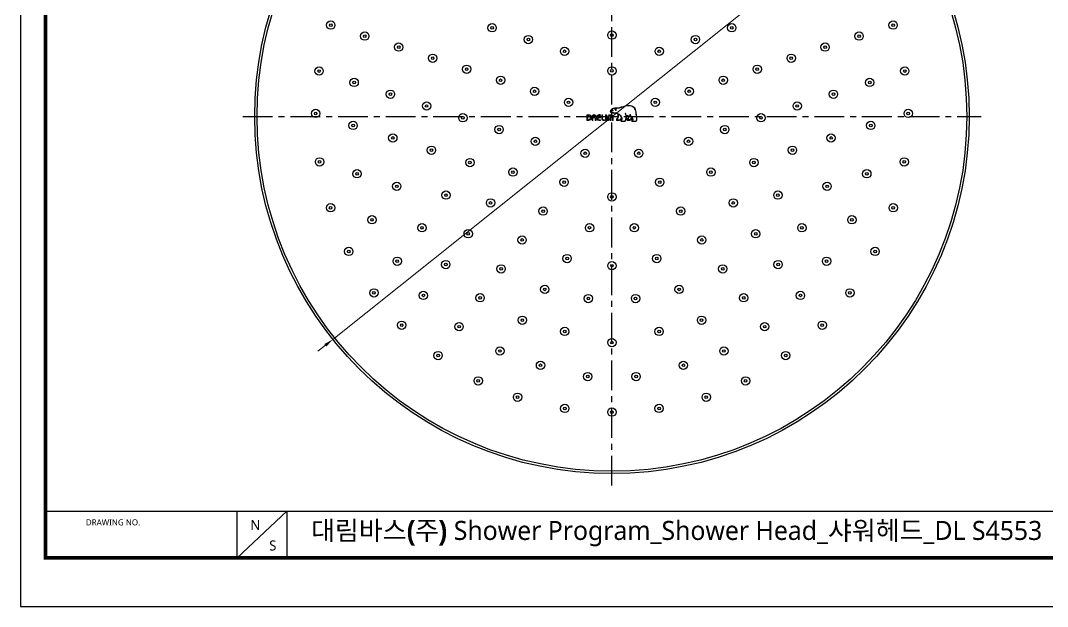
# Model space of a CAD drawing. Extents: x 16296676094 to 16296676745, y -37409617846 to -37409617369.
# Drawn here: x 16296676094.1 to 16296676525.3, y -37409617846.3 to -37409617600.2 of the extents above; entities that cross this region are included whole.
import ezdxf

# ---------------------------------------------------------------- set-up
doc = ezdxf.new("R2010")
doc.units = 0
doc.header["$LTSCALE"] = 10
doc.header["$MEASUREMENT"] = 0
doc.header["$PDMODE"] = 3
doc.header["$PDSIZE"] = -10
doc.linetypes.add('CENTER', pattern=[2, 1.25, -0.25, 0.25, -0.25])
doc.layers.get('0').update_dxf_attribs({"linetype": 'CONTINUOUS'})
doc.layers.get('DEFPOINTS').update_dxf_attribs({"linetype": 'CONTINUOUS'})
doc.layers.add('1', color=7, linetype='CONTINUOUS')
doc.layers.add('Layer 1', color=7, linetype='CONTINUOUS')
doc.styles.add('Daelim Dimension', font='')
doc.styles.get('Daelim Dimension').set_extended_font_data('NanumGothic')
doc.dimstyles.new('DEFAULT', dxfattribs={"dimscale": 2, "dimtxt": 2, "dimasz": 2, "dimexe": 0, "dimexo": 2, "dimgap": 1, "dimtad": 1, "dimdec": 1, "dimzin": 9, "dimdsep": 46, "dimtxsty": 'Daelim Dimension', "dimcen": 0.5, "dimclrd": 252, "dimclre": 252, "dimclrt": 3, "dimadec": 1, "dimazin": 0, "dimtfac": 1, "dimtdec": 1, "dimtix": 1, "dimtmove": 0, "dimatfit": 3, "dimfxl": 1, "dimtolj": 1, "dimtzin": 1, "dimlwd": 9, "dimlwe": 9, "dimarcsym": 0})

# ---------------------------------------------------------------- blocks, each defined once
blk = doc.blocks.new('*D0')
at = {"color": 5, "lineweight": 9, "transparency": 16777216}
for p, q in [((16296676496.62945, -37409617517.291199), (16296676462.739019, -37409617544.368607)), ((16296676225.235519, -37409617734.126556), (16296676459.613979, -37409617546.865417)), ((16296676222.11047, -37409617736.623383), (16296676218.98543, -37409617739.120201))]:
    blk.add_line(p, q, dxfattribs=at)
at = {"color": 5, "transparency": 16777216}
for points in [[(16296676462.322889, -37409617543.847763), (16296676463.155161, -37409617544.889442), (16296676459.613979, -37409617546.865417)], [(16296676221.69434, -37409617736.102539), (16296676222.526609, -37409617737.144234), (16296676225.235519, -37409617734.126556)]]:
    blk.add_solid(points, dxfattribs=at)
at = {"layer": 'DEFPOINTS', "color": 0, "transparency": 16777216}
for p in [(16296676459.613979, -37409617546.865417), (16296676225.235519, -37409617734.126556)]:
    blk.add_point(p, dxfattribs=at)
at = {"color": 7, "transparency": 16777216, "insert": (16296676476.011141, -37409617523.028511), "char_height": 10, "attachment_point": 5, "rotation": 38.62377451, "style": 'Daelim Dimension'}
blk.add_mtext('\\A1;∅300', dxfattribs=at)

msp = doc.modelspace()

# ---------------------------------------------------------------- linework, layer by layer
at = {"color": 5}
msp.add_line((16296676104.56831, -37409617806.339981), (16296676628.75559, -37409617806.339981), dxfattribs=at)
at = {"color": 5, "ltscale": 40}
for p, q in [((16296676184.919001, -37409617806.339981), (16296676184.919001, -37409617825.956329)), ((16296676184.919001, -37409617806.339981), (16296676184.919001, -37409617825.956329)), ((16296676205.913349, -37409617806.339981), (16296676184.919001, -37409617825.956329)), ((16296676205.913349, -37409617806.339981), (16296676184.919001, -37409617825.956329)), ((16296676205.913349, -37409617806.339981), (16296676205.913349, -37409617825.956329)), ((16296676205.913349, -37409617806.339981), (16296676205.913349, -37409617825.956329))]:
    msp.add_line(p, q, dxfattribs=at)
at = {"ltscale": 0.5}
msp.add_lwpolyline([(16296676094.100121, -37409617846.30687), (16296676745.100121, -37409617846.30687), (16296676745.100121, -37409617369.30687), (16296676094.100121, -37409617369.30687)], close=True, dxfattribs=at)
at = {"color": 5, "linetype": 'ByBlock', "lineweight": 200, "const_width": 1.5}
msp.add_lwpolyline([(16296676104.56831, -37409617825.882156), (16296676734.56831, -37409617825.882156), (16296676734.56831, -37409617380.382156), (16296676104.56831, -37409617380.382156)], close=True, dxfattribs=at)
at = {"layer": '1', "color": 1, "linetype": 'CENTER'}
for p, q in [((16296676342.424761, -37409617795.496017), (16296676342.424761, -37409617485.496017)), ((16296676187.424761, -37409617640.496017), (16296676497.424761, -37409617640.496017))]:
    msp.add_line(p, q, dxfattribs=at)
at = {"layer": '1'}
msp.add_line((16296676350.60269, -37409617640.931183), (16296676350.602871, -37409617640.929573), dxfattribs=at)
for centre, radius in [((16296676342.424761, -37409617640.496017), 150), ((16296676342.424761, -37409617640.496017), 149), ((16296676224.360941, -37409617602.134758), 1.75), ((16296676224.360941, -37409617602.134758), 0.55), ((16296676292.120239, -37409617603.25779), 1.75), ((16296676392.72928, -37409617603.25779), 1.75), ((16296676460.488569, -37409617602.134758), 1.75), ((16296676460.488569, -37409617602.134758), 0.55), ((16296676238.626789, -37409617606.77002), 1.75), ((16296676238.626789, -37409617606.77002), 0.55), ((16296676292.120239, -37409617603.25779), 0.55), ((16296676307.337139, -37409617608.202057), 1.75), ((16296676342.424761, -37409617606.356377), 1.75), ((16296676342.424761, -37409617606.356377), 0.55), ((16296676377.512369, -37409617608.202057), 1.75), ((16296676392.72928, -37409617603.25779), 0.55), ((16296676446.222719, -37409617606.77002), 1.75), ((16296676446.222719, -37409617606.77002), 0.55), ((16296676252.892639, -37409617611.405273), 1.75), ((16296676307.337139, -37409617608.202057), 0.55), ((16296676377.512369, -37409617608.202057), 0.55), ((16296676431.956881, -37409617611.405273), 1.75), ((16296676252.892639, -37409617611.405273), 0.55), ((16296676267.15848, -37409617616.040527), 1.75), ((16296676322.554041, -37409617613.146332), 1.75), ((16296676322.554041, -37409617613.146332), 1.75), ((16296676322.554041, -37409617613.146332), 0.55), ((16296676322.554041, -37409617613.146332), 0.55), ((16296676362.295469, -37409617613.146332), 1.75), ((16296676362.295469, -37409617613.146332), 1.75), ((16296676362.295469, -37409617613.146332), 0.55), ((16296676362.295469, -37409617613.146332), 0.55), ((16296676417.691031, -37409617616.040527), 1.75), ((16296676431.956881, -37409617611.405273), 0.55), ((16296676267.15848, -37409617616.040527), 0.55), ((16296676281.42433, -37409617620.675781), 1.75), ((16296676403.42518, -37409617620.675781), 1.75), ((16296676417.691031, -37409617616.040527), 0.55), ((16296676219.447371, -37409617621.431549), 1.75), ((16296676219.447371, -37409617621.431549), 0.55), ((16296676281.42433, -37409617620.675781), 0.55), ((16296676295.69018, -37409617625.311043), 1.75), ((16296676342.424761, -37409617621.356377), 1.75), ((16296676342.424761, -37409617621.356377), 1.75), ((16296676342.424761, -37409617621.356377), 0.55), ((16296676342.424761, -37409617621.356377), 0.55), ((16296676389.15933, -37409617625.311043), 1.75), ((16296676403.42518, -37409617620.675781), 0.55), ((16296676465.40214, -37409617621.431549), 1.75), ((16296676465.40214, -37409617621.431549), 0.55), ((16296676234.188749, -37409617626.221313), 1.75), ((16296676234.188749, -37409617626.221313), 0.55), ((16296676295.69018, -37409617625.311043), 0.55), ((16296676389.15933, -37409617625.311043), 0.55), ((16296676450.660761, -37409617626.221313), 1.75), ((16296676450.660761, -37409617626.221313), 0.55), ((16296676249.405649, -37409617631.165581), 1.75), ((16296676249.405649, -37409617631.165581), 0.55), ((16296676309.95603, -37409617629.946289), 1.75), ((16296676309.95603, -37409617629.946289), 0.55), ((16296676374.89349, -37409617629.946289), 1.75), ((16296676374.89349, -37409617629.946289), 0.55), ((16296676435.443859, -37409617631.165581), 1.75), ((16296676435.443859, -37409617631.165581), 0.55), ((16296676264.622561, -37409617636.109863), 1.75), ((16296676264.622561, -37409617636.109863), 0.55), ((16296676324.22187, -37409617634.581543), 1.75), ((16296676324.22187, -37409617634.581543), 1.75), ((16296676324.22187, -37409617634.581543), 0.55), ((16296676324.22187, -37409617634.581543), 0.55), ((16296676360.62764, -37409617634.581543), 1.75), ((16296676360.62764, -37409617634.581543), 1.75), ((16296676360.62764, -37409617634.581543), 0.55), ((16296676360.62764, -37409617634.581543), 0.55), ((16296676420.226959, -37409617636.109863), 1.75), ((16296676420.226959, -37409617636.109863), 0.55), ((16296676218.026541, -37409617639.264969), 1.75), ((16296676218.026541, -37409617639.264969), 0.55), ((16296676279.83946, -37409617641.054131), 1.75), ((16296676279.83946, -37409617641.054131), 0.55), ((16296676405.01005, -37409617641.054131), 1.75), ((16296676405.01005, -37409617641.054131), 0.55), ((16296676466.822981, -37409617639.264969), 1.75), ((16296676466.822981, -37409617639.264969), 0.55), ((16296676233.743999, -37409617644.272102), 1.75), ((16296676233.743999, -37409617644.272102), 0.55), ((16296676295.05637, -37409617645.998398), 1.75), ((16296676389.79315, -37409617645.998398), 1.75), ((16296676451.105511, -37409617644.272102), 1.75), ((16296676451.105511, -37409617644.272102), 0.55), ((16296676250.425039, -37409617649.542419), 1.75), ((16296676250.425039, -37409617649.542419), 0.55), ((16296676295.05637, -37409617645.998398), 0.55), ((16296676310.27327, -37409617650.942673), 1.75), ((16296676310.27327, -37409617650.942673), 1.75), ((16296676374.576241, -37409617650.942673), 1.75), ((16296676374.576241, -37409617650.942673), 1.75), ((16296676389.79315, -37409617645.998398), 0.55), ((16296676434.424471, -37409617649.542419), 1.75), ((16296676434.424471, -37409617649.542419), 0.55), ((16296676266.61804, -37409617654.704063), 1.75), ((16296676310.27327, -37409617650.942673), 0.55), ((16296676310.27327, -37409617650.942673), 0.55), ((16296676374.576241, -37409617650.942673), 0.55), ((16296676374.576241, -37409617650.942673), 0.55), ((16296676418.23147, -37409617654.704063), 1.75), ((16296676219.67581, -37409617659.575211), 1.75), ((16296676266.61804, -37409617654.704063), 0.55), ((16296676282.811029, -37409617659.865692), 1.75), ((16296676331.174761, -37409617655.980324), 1.75), ((16296676331.174761, -37409617655.980324), 1.75), ((16296676331.174761, -37409617655.980324), 0.55), ((16296676331.174761, -37409617655.980324), 0.55), ((16296676353.674761, -37409617655.980324), 1.75), ((16296676353.674761, -37409617655.980324), 1.75), ((16296676353.674761, -37409617655.980324), 0.55), ((16296676353.674761, -37409617655.980324), 0.55), ((16296676402.038481, -37409617659.865692), 1.75), ((16296676418.23147, -37409617654.704063), 0.55), ((16296676465.1737, -37409617659.575211), 1.75), ((16296676219.67581, -37409617659.575211), 0.55), ((16296676282.811029, -37409617659.865692), 0.55), ((16296676300.86871, -37409617663.88694), 1.75), ((16296676383.98081, -37409617663.88694), 1.75), ((16296676402.038481, -37409617659.865692), 0.55), ((16296676465.1737, -37409617659.575211), 0.55), ((16296676235.39328, -37409617664.582336), 1.75), ((16296676235.39328, -37409617664.582336), 0.55), ((16296676300.86871, -37409617663.88694), 0.55), ((16296676322.357981, -37409617668.11557), 1.75), ((16296676362.491541, -37409617668.11557), 1.75), ((16296676383.98081, -37409617663.88694), 0.55), ((16296676449.45624, -37409617664.582336), 1.75), ((16296676449.45624, -37409617664.582336), 0.55), ((16296676252.07432, -37409617669.852661), 1.75), ((16296676252.07432, -37409617669.852661), 0.55), ((16296676322.357981, -37409617668.11557), 0.55), ((16296676362.491541, -37409617668.11557), 0.55), ((16296676432.7752, -37409617669.852661), 1.75), ((16296676432.7752, -37409617669.852661), 0.55), ((16296676272.74456, -37409617673.559547), 1.75), ((16296676272.74456, -37409617673.559547), 0.55), ((16296676291.46414, -37409617676.831207), 1.75), ((16296676342.424761, -37409617674.302094), 1.75), ((16296676342.424761, -37409617674.302094), 1.75), ((16296676342.424761, -37409617674.302094), 0.55), ((16296676342.424761, -37409617674.302094), 0.55), ((16296676393.38537, -37409617676.831207), 1.75), ((16296676412.10495, -37409617673.559547), 1.75), ((16296676412.10495, -37409617673.559547), 0.55), ((16296676224.303459, -37409617678.875954), 1.75), ((16296676224.303459, -37409617678.875954), 0.55), ((16296676291.46414, -37409617676.831207), 0.55), ((16296676313.541201, -37409617680.250816), 1.75), ((16296676313.541201, -37409617680.250816), 0.55), ((16296676371.30831, -37409617680.250816), 1.75), ((16296676371.30831, -37409617680.250816), 0.55), ((16296676393.38537, -37409617676.831207), 0.55), ((16296676460.546049, -37409617678.875954), 1.75), ((16296676460.546049, -37409617678.875954), 0.55), ((16296676241.676889, -37409617683.921303), 1.75), ((16296676241.676889, -37409617683.921303), 0.55), ((16296676443.172621, -37409617683.921303), 1.75), ((16296676443.172621, -37409617683.921303), 0.55), ((16296676262.678089, -37409617687.253403), 1.75), ((16296676262.678089, -37409617687.253403), 0.55), ((16296676282.05958, -37409617689.77549), 1.75), ((16296676333.020189, -37409617687.246368), 1.75), ((16296676333.020189, -37409617687.246368), 0.55), ((16296676351.829321, -37409617687.246368), 1.75), ((16296676351.829321, -37409617687.246368), 0.55), ((16296676402.78993, -37409617689.77549), 1.75), ((16296676422.171431, -37409617687.253403), 1.75), ((16296676422.171431, -37409617687.253403), 0.55), ((16296676282.05958, -37409617689.77549), 0.55), ((16296676304.724421, -37409617692.386093), 1.75), ((16296676304.724421, -37409617692.386093), 0.55), ((16296676380.12509, -37409617692.386093), 1.75), ((16296676380.12509, -37409617692.386093), 0.55), ((16296676402.78993, -37409617689.77549), 0.55), ((16296676231.90431, -37409617697.210663), 1.75), ((16296676231.90431, -37409617697.210663), 0.55), ((16296676452.94521, -37409617697.210663), 1.75), ((16296676452.94521, -37409617697.210663), 0.55), ((16296676252.280661, -37409617701.322052), 1.75), ((16296676252.280661, -37409617701.322052), 0.55), ((16296676272.65501, -37409617702.719757), 1.75), ((16296676323.615629, -37409617700.190643), 1.75), ((16296676323.615629, -37409617700.190643), 0.55), ((16296676361.233879, -37409617700.190643), 1.75), ((16296676361.233879, -37409617700.190643), 0.55), ((16296676412.1945, -37409617702.719757), 1.75), ((16296676432.568859, -37409617701.322052), 1.75), ((16296676432.568859, -37409617701.322052), 0.55), ((16296676272.65501, -37409617702.719757), 0.55), ((16296676295.90764, -37409617704.521339), 1.75), ((16296676295.90764, -37409617704.521339), 0.55), ((16296676342.424761, -37409617703.177597), 1.75), ((16296676342.424761, -37409617703.177597), 0.55), ((16296676388.94187, -37409617704.521339), 1.75), ((16296676388.94187, -37409617704.521339), 0.55), ((16296676412.1945, -37409617702.719757), 0.55), ((16296676242.50808, -37409617714.611397), 1.75), ((16296676242.50808, -37409617714.611397), 0.55), ((16296676263.25045, -37409617715.664032), 1.75), ((16296676314.21106, -37409617713.134911), 1.75), ((16296676314.21106, -37409617713.134911), 0.55), ((16296676370.638451, -37409617713.134911), 1.75), ((16296676370.638451, -37409617713.134911), 0.55), ((16296676421.59906, -37409617715.664032), 1.75), ((16296676442.34144, -37409617714.611397), 1.75), ((16296676442.34144, -37409617714.611397), 0.55), ((16296676263.25045, -37409617715.664032), 0.55), ((16296676287.09086, -37409617716.656593), 1.75), ((16296676287.09086, -37409617716.656593), 0.55), ((16296676332.511841, -37409617716.983017), 1.75), ((16296676332.511841, -37409617716.983017), 0.55), ((16296676352.337681, -37409617716.983017), 1.75), ((16296676352.337681, -37409617716.983017), 0.55), ((16296676397.75865, -37409617716.656593), 1.75), ((16296676397.75865, -37409617716.656593), 0.55), ((16296676421.59906, -37409617715.664032), 0.55), ((16296676254.13978, -37409617728.203796), 1.75), ((16296676278.27408, -37409617728.791847), 1.75), ((16296676304.806499, -37409617726.079178), 1.75), ((16296676304.806499, -37409617726.079178), 0.55), ((16296676380.043011, -37409617726.079178), 1.75), ((16296676380.043011, -37409617726.079178), 0.55), ((16296676406.57543, -37409617728.791847), 1.75), ((16296676430.70973, -37409617728.203796), 1.75), ((16296676254.13978, -37409617728.203796), 0.55), ((16296676278.27408, -37409617728.791847), 0.55), ((16296676322.598921, -37409617730.788437), 1.75), ((16296676322.598921, -37409617730.788437), 0.55), ((16296676362.250589, -37409617730.788437), 1.75), ((16296676362.250589, -37409617730.788437), 0.55), ((16296676406.57543, -37409617728.791847), 0.55), ((16296676430.70973, -37409617728.203796), 0.55), ((16296676342.424761, -37409617735.496094), 1.75), ((16296676342.424761, -37409617735.496094), 0.55), ((16296676269.4573, -37409617740.927101), 1.75), ((16296676295.401939, -37409617739.023453), 1.75), ((16296676295.401939, -37409617739.023453), 0.55), ((16296676389.44758, -37409617739.023453), 1.75), ((16296676389.44758, -37409617739.023453), 0.55), ((16296676415.39221, -37409617740.927101), 1.75), ((16296676269.4573, -37409617740.927101), 0.55), ((16296676312.43182, -37409617745.024429), 1.75), ((16296676312.43182, -37409617745.024429), 0.55), ((16296676372.41769, -37409617745.024429), 1.75), ((16296676372.41769, -37409617745.024429), 0.55), ((16296676415.39221, -37409617740.927101), 0.55), ((16296676332.25766, -37409617749.732094), 1.75), ((16296676352.59185, -37409617749.732094), 1.75), ((16296676286.29126, -37409617751.563217), 1.75), ((16296676286.29126, -37409617751.563217), 0.55), ((16296676332.25766, -37409617749.732094), 0.55), ((16296676352.59185, -37409617749.732094), 0.55), ((16296676398.55825, -37409617751.563217), 1.75), ((16296676398.55825, -37409617751.563217), 0.55), ((16296676302.812799, -37409617758.425339), 1.75), ((16296676382.03672, -37409617758.425339), 1.75), ((16296676302.812799, -37409617758.425339), 0.55), ((16296676322.63863, -37409617763.133003), 1.75), ((16296676362.21088, -37409617763.133003), 1.75), ((16296676382.03672, -37409617758.425339), 0.55), ((16296676322.63863, -37409617763.133003), 0.55), ((16296676342.424761, -37409617764.696098), 1.75), ((16296676342.424761, -37409617764.696098), 0.55), ((16296676362.21088, -37409617763.133003), 0.55)]:
    msp.add_circle(centre, radius, dxfattribs=at)
at = {"layer": 'Layer 1', "color": 252, "lineweight": 18}
for points, knots in [([(16296676352.920691, -37409617641.623581), (16296676352.920691, -37409617641.623581), (16296676352.750891, -37409617640.144203), (16296676352.750891, -37409617640.144203), (16296676352.69022, -37409617639.716179), (16296676352.680361, -37409617639.48381), (16296676352.671061, -37409617639.25782), (16296676352.671061, -37409617639.25782), (16296676352.628679, -37409617638.672897), (16296676352.628679, -37409617638.672897), (16296676352.541019, -37409617637.876381), (16296676352.282669, -37409617637.233131), (16296676351.862341, -37409617636.761131), (16296676350.954359, -37409617635.740646), (16296676349.53458, -37409617635.729912), (16296676348.504101, -37409617635.899857), (16296676347.875641, -37409617636.003792), (16296676347.268669, -37409617636.210907), (16296676346.68259, -37409617636.411201), (16296676346.19405, -37409617636.578552), (16296676345.68852, -37409617636.751251), (16296676345.17907, -37409617636.85997), (16296676344.825371, -37409617636.93573), (16296676344.383129, -37409617636.937622), (16296676343.992571, -37409617636.939789), (16296676343.992571, -37409617636.939789), (16296676343.619989, -37409617636.94487), (16296676343.619989, -37409617636.94487), (16296676342.885441, -37409617636.96302), (16296676342.385071, -37409617637.217163), (16296676342.13413, -37409617637.699318), (16296676342.13413, -37409617637.699318), (16296676342.122669, -37409617637.719917), (16296676342.122669, -37409617637.719917), (16296676342.08173, -37409617637.791634), (16296676342.02354, -37409617637.850693), (16296676341.96257, -37409617637.912079), (16296676341.897551, -37409617637.977692), (16296676341.83049, -37409617638.045036), (16296676341.7794, -37409617638.132553), (16296676341.682751, -37409617638.296997), (16296676341.67548, -37409617638.464493), (16296676341.75691, -37409617638.61834), (16296676341.91309, -37409617638.911957), (16296676342.357059, -37409617639.070587), (16296676342.622601, -37409617639.089737), (16296676342.622601, -37409617639.089737), (16296676343.013889, -37409617639.114143), (16296676343.013889, -37409617639.114143), (16296676343.435249, -37409617639.138222), (16296676343.958179, -37409617639.168129), (16296676344.26615, -37409617639.223557), (16296676344.46455, -37409617639.258408), (16296676344.65267, -37409617639.320953), (16296676344.82975, -37409617639.401207), (16296676344.835541, -37409617639.41835), (16296676344.99316, -37409617639.992523), (16296676344.96166, -37409617640.625053), (16296676344.932489, -37409617641.201263), (16296676344.68214, -37409617641.4021), (16296676344.498671, -37409617641.548409), (16296676344.496651, -37409617641.549583), (16296676344.3174, -37409617641.689774), (16296676344.305071, -37409617641.860184), (16296676344.29752, -37409617641.952477), (16296676344.323771, -37409617642.036079), (16296676344.37834, -37409617642.094421), (16296676344.43915, -37409617642.159302), (16296676344.53089, -37409617642.191673), (16296676344.64962, -37409617642.191673), (16296676344.64962, -37409617642.191673), (16296676345.446289, -37409617642.191673), (16296676345.446289, -37409617642.191673), (16296676346.097969, -37409617642.191673), (16296676346.376499, -37409617641.429863), (16296676346.444429, -37409617640.897903), (16296676346.63442, -37409617641.278481), (16296676346.63179, -37409617641.708351), (16296676346.38739, -37409617641.981537), (16296676346.38739, -37409617641.981537), (16296676346.175051, -37409617642.178337), (16296676346.19652, -37409617642.368149), (16296676346.219601, -37409617642.567001), (16296676346.38549, -37409617642.646248), (16296676346.518579, -37409617642.646248), (16296676346.518579, -37409617642.646248), (16296676347.650089, -37409617642.646248), (16296676347.650089, -37409617642.646248), (16296676347.85272, -37409617642.646248), (16296676348.014681, -37409617642.554817), (16296676348.118031, -37409617642.38269), (16296676348.578119, -37409617641.618927), (16296676348.60368, -37409617640.866119), (16296676348.50178, -37409617640.282372), (16296676348.640539, -37409617640.309937), (16296676348.87508, -37409617640.350731), (16296676349.157499, -37409617640.381203), (16296676349.17174, -37409617640.463364), (16296676349.202511, -37409617640.640129), (16296676349.202511, -37409617640.640717), (16296676349.20948, -37409617640.707191), (16296676349.21295, -37409617640.769012), (16296676349.21295, -37409617640.826057), (16296676349.21295, -37409617641.267441), (16296676349.01614, -37409617641.45697), (16296676348.903799, -37409617641.56337), (16296676348.902349, -37409617641.564972), (16296676348.753731, -37409617641.716187), (16296676348.73864, -37409617641.843353), (16296676348.73864, -37409617641.843353), (16296676348.70525, -37409617641.973961), (16296676348.817011, -37409617642.090378), (16296676348.880569, -37409617642.156677), (16296676348.979851, -37409617642.191673), (16296676349.11515, -37409617642.191673), (16296676349.11515, -37409617642.191673), (16296676349.997, -37409617642.191673), (16296676349.997, -37409617642.191673), (16296676350.558121, -37409617642.191673), (16296676350.732269, -37409617641.495857), (16296676350.788589, -37409617641.13884), (16296676350.88875, -37409617641.264664), (16296676351.001659, -37409617641.41851), (16296676351.06986, -37409617641.56337), (16296676351.117201, -37409617641.661926), (16296676351.125311, -37409617641.772362), (16296676351.092819, -37409617641.877312), (16296676351.035931, -37409617642.064247), (16296676350.79789, -37409617642.197037), (16296676350.846939, -37409617642.4207), (16296676350.88467, -37409617642.59301), (16296676351.030979, -37409617642.646248), (16296676351.17874, -37409617642.646248), (16296676351.17874, -37409617642.646248), (16296676352.311119, -37409617642.646248), (16296676352.311119, -37409617642.646248), (16296676352.318661, -37409617642.646248), (16296676352.54826, -37409617642.648567), (16296676352.727381, -37409617642.454674), (16296676352.89514, -37409617642.272942), (16296676352.959881, -37409617642.001556), (16296676352.920691, -37409617641.623581)], [0, 0, 0, 0, 1, 1, 1, 2, 2, 2, 3, 3, 3, 4, 4, 4, 5, 5, 5, 6, 6, 6, 7, 7, 7, 8, 8, 8, 9, 9, 9, 10, 10, 10, 11, 11, 11, 12, 12, 12, 13, 13, 13, 14, 14, 14, 15, 15, 15, 16, 16, 16, 17, 17, 17, 18, 18, 18, 19, 19, 19, 20, 20, 20, 21, 21, 21, 22, 22, 22, 23, 23, 23, 24, 24, 24, 25, 25, 25, 26, 26, 26, 27, 27, 27, 28, 28, 28, 29, 29, 29, 30, 30, 30, 31, 31, 31, 32, 32, 32, 33, 33, 33, 34, 34, 34, 35, 35, 35, 36, 36, 36, 37, 37, 37, 38, 38, 38, 39, 39, 39, 40, 40, 40, 41, 41, 41, 42, 42, 42, 43, 43, 43, 44, 44, 44, 45, 45, 45, 46, 46, 46, 47, 47, 47, 47]), ([(16296676352.570339, -37409617642.305038), (16296676352.45857, -37409617642.428123), (16296676352.318661, -37409617642.429871), (16296676352.311991, -37409617642.429871), (16296676352.311991, -37409617642.429871), (16296676351.199909, -37409617642.429871), (16296676351.199909, -37409617642.429871), (16296676351.13171, -37409617642.429871), (16296676351.078011, -37409617642.402107), (16296676351.078011, -37409617642.322304), (16296676351.078581, -37409617642.20591), (16296676351.22954, -37409617642.11071), (16296676351.28525, -37409617641.959747), (16296676351.343321, -37409617641.800087), (16296676351.3407, -37409617641.625633), (16296676351.267269, -37409617641.470337), (16296676351.136049, -37409617641.191544), (16296676350.939251, -37409617640.970757), (16296676350.749411, -37409617640.758423), (16296676350.47945, -37409617640.455223), (16296676350.19034, -37409617640.16436), (16296676350.168859, -37409617639.748833), (16296676350.165091, -37409617639.689468), (16296676350.14068, -37409617639.631126), (16296676350.080589, -37409617639.633743), (16296676350.020229, -37409617639.636932), (16296676349.980169, -37409617639.689468), (16296676349.98481, -37409617639.766113), (16296676349.996429, -37409617639.926331), (16296676350.03591, -37409617640.069153), (16296676350.09281, -37409617640.201233), (16296676349.360701, -37409617640.233307), (16296676348.625999, -37409617640.088028), (16296676348.452419, -37409617640.0513), (16296676348.323549, -37409617639.527924), (16296676348.113079, -37409617639.188148), (16296676348.10844, -37409617639.180893), (16296676348.077391, -37409617639.129082), (16296676348.022221, -37409617639.111656), (16296676347.980141, -37409617639.137062), (16296676347.93688, -37409617639.162903), (16296676347.927589, -37409617639.224152), (16296676347.958361, -37409617639.275528), (16296676347.967649, -37409617639.290627), (16296676348.83704, -37409617640.769012), (16296676347.93136, -37409617642.27137), (16296676347.86665, -37409617642.379791), (16296676347.77667, -37409617642.429871), (16296676347.650089, -37409617642.429871), (16296676347.650089, -37409617642.429871), (16296676346.522079, -37409617642.429871), (16296676346.522079, -37409617642.429871), (16296676346.47541, -37409617642.429871), (16296676346.40567, -37409617642.398071), (16296676346.40567, -37409617642.320847), (16296676346.40567, -37409617642.243187), (16296676346.51626, -37409617642.125488), (16296676346.51626, -37409617642.125488), (16296676346.97056, -37409617641.619843), (16296676346.739491, -37409617640.828377), (16296676346.302469, -37409617640.306297), (16296676345.878811, -37409617639.802094), (16296676345.18837, -37409617639.167259), (16296676344.30419, -37409617639.010361), (16296676343.984159, -37409617638.953323), (16296676343.45323, -37409617638.922699), (16296676343.02668, -37409617638.897583), (16296676343.02668, -37409617638.897583), (16296676342.637831, -37409617638.874947), (16296676342.637831, -37409617638.874947), (16296676342.42063, -37409617638.858124), (16296676342.059971, -37409617638.726181), (16296676341.949221, -37409617638.516876), (16296676341.90292, -37409617638.430817), (16296676341.909321, -37409617638.34053), (16296676341.96707, -37409617638.241562), (16296676342.00481, -37409617638.177391), (16296676342.059971, -37409617638.122543), (16296676342.118019, -37409617638.063911), (16296676342.186239, -37409617637.99453), (16296676342.256479, -37409617637.923698), (16296676342.31193, -37409617637.827606), (16296676342.31193, -37409617637.827606), (16296676342.3276, -37409617637.798729), (16296676342.3276, -37409617637.798729), (16296676342.539579, -37409617637.392632), (16296676342.976299, -37409617637.178253), (16296676343.626801, -37409617637.160553), (16296676343.626801, -37409617637.160553), (16296676343.99345, -37409617637.156197), (16296676343.99345, -37409617637.156197), (16296676344.394329, -37409617637.154167), (16296676344.84948, -37409617637.151848), (16296676345.22481, -37409617637.071716), (16296676345.747009, -37409617636.959824), (16296676346.25849, -37409617636.785217), (16296676346.75342, -37409617636.616287), (16296676347.33165, -37409617636.418297), (16296676347.929041, -37409617636.214249), (16296676348.540091, -37409617636.113808), (16296676349.5166, -37409617635.952118), (16296676350.85623, -37409617635.958946), (16296676351.698919, -37409617636.905098), (16296676352.08934, -37409617637.342842), (16296676352.328831, -37409617637.94561), (16296676352.41184, -37409617638.696419), (16296676352.41184, -37409617638.696419), (16296676352.45278, -37409617639.267258), (16296676352.45278, -37409617639.267258), (16296676352.463221, -37409617639.497742), (16296676352.473379, -37409617639.735771), (16296676352.53405, -37409617640.173523), (16296676352.53405, -37409617640.173523), (16296676352.703859, -37409617641.64624), (16296676352.703859, -37409617641.64624), (16296676352.736071, -37409617641.952759), (16296676352.68965, -37409617642.173088), (16296676352.570339, -37409617642.305038)], [0, 0, 0, 0, 1, 1, 1, 2, 2, 2, 3, 3, 3, 4, 4, 4, 5, 5, 5, 6, 6, 6, 7, 7, 7, 8, 8, 8, 9, 9, 9, 10, 10, 10, 11, 11, 11, 12, 12, 12, 13, 13, 13, 14, 14, 14, 15, 15, 15, 16, 16, 16, 17, 17, 17, 18, 18, 18, 19, 19, 19, 20, 20, 20, 21, 21, 21, 22, 22, 22, 23, 23, 23, 24, 24, 24, 25, 25, 25, 26, 26, 26, 27, 27, 27, 28, 28, 28, 29, 29, 29, 30, 30, 30, 31, 31, 31, 32, 32, 32, 33, 33, 33, 34, 34, 34, 35, 35, 35, 36, 36, 36, 37, 37, 37, 38, 38, 38, 39, 39, 39, 39]), ([(16296676333.708759, -37409617641.192993), (16296676333.708759, -37409617641.192993), (16296676333.708759, -37409617640.767563), (16296676333.708759, -37409617640.767563), (16296676333.708759, -37409617640.101807), (16296676333.353029, -37409617639.75013), (16296676332.679001, -37409617639.75013), (16296676332.44054, -37409617639.75013), (16296676332.12587, -37409617639.764069), (16296676332.02326, -37409617639.780167), (16296676331.961729, -37409617639.791206), (16296676331.91774, -37409617639.838821), (16296676331.91774, -37409617639.902382), (16296676331.91774, -37409617639.902382), (16296676331.91774, -37409617642.056557), (16296676331.91774, -37409617642.056557), (16296676331.91774, -37409617642.125191), (16296676331.96245, -37409617642.169777), (16296676332.0266, -37409617642.183533), (16296676332.09627, -37409617642.193001), (16296676332.279289, -37409617642.203293), (16296676332.46623, -37409617642.208389), (16296676332.46623, -37409617642.208389), (16296676332.774651, -37409617642.208389), (16296676332.774651, -37409617642.208389), (16296676333.386271, -37409617642.175713), (16296676333.708759, -37409617641.82621), (16296676333.708759, -37409617641.192993)], [0, 0, 0, 0, 1, 1, 1, 2, 2, 2, 3, 3, 3, 4, 4, 4, 5, 5, 5, 6, 6, 6, 7, 7, 7, 8, 8, 8, 9, 9, 9, 9]), ([(16296676333.3269, -37409617641.192993), (16296676333.3269, -37409617641.654533), (16296676333.11529, -37409617641.879753), (16296676332.679001, -37409617641.879753), (16296676332.679001, -37409617641.879753), (16296676332.383499, -37409617641.87384), (16296676332.30962, -37409617641.871941), (16296676332.30962, -37409617641.871941), (16296676332.30962, -37409617640.099922), (16296676332.30962, -37409617640.099922), (16296676332.459261, -37409617640.084824), (16296676332.676821, -37409617640.081932), (16296676332.67914, -37409617640.081932), (16296676333.126459, -37409617640.081932), (16296676333.3269, -37409617640.294563), (16296676333.3269, -37409617640.767563), (16296676333.3269, -37409617640.767563), (16296676333.3269, -37409617641.192993), (16296676333.3269, -37409617641.192993)], [0, 0, 0, 0, 1, 1, 1, 2, 2, 2, 3, 3, 3, 4, 4, 4, 5, 5, 5, 6, 6, 6, 6]), ([(16296676335.47221, -37409617642.191833), (16296676335.47221, -37409617642.191833), (16296676335.649, -37409617642.191833), (16296676335.649, -37409617642.191833), (16296676335.71212, -37409617642.191833), (16296676335.752911, -37409617642.134064), (16296676335.752911, -37409617642.084129), (16296676335.752911, -37409617642.084129), (16296676335.752911, -37409617640.442886), (16296676335.752911, -37409617640.442886), (16296676335.752911, -37409617639.963058), (16296676335.5236, -37409617639.75013), (16296676335.00878, -37409617639.75013), (16296676335.00878, -37409617639.75013), (16296676334.820829, -37409617639.75013), (16296676334.820829, -37409617639.75013), (16296676334.306881, -37409617639.75013), (16296676334.077431, -37409617639.963058), (16296676334.077431, -37409617640.442886), (16296676334.077431, -37409617640.442886), (16296676334.077431, -37409617642.084129), (16296676334.077431, -37409617642.084129), (16296676334.077431, -37409617642.142616), (16296676334.125179, -37409617642.191833), (16296676334.179029, -37409617642.191833), (16296676334.179029, -37409617642.191833), (16296676334.35957, -37409617642.191833), (16296676334.35957, -37409617642.191833), (16296676334.422859, -37409617642.191833), (16296676334.46233, -37409617642.135201), (16296676334.46233, -37409617642.084129), (16296676334.46233, -37409617642.084129), (16296676334.46233, -37409617641.139412), (16296676334.46233, -37409617641.102249), (16296676334.46233, -37409617641.102249), (16296676335.36916, -37409617641.102249), (16296676335.36916, -37409617641.102249), (16296676335.36916, -37409617641.139412), (16296676335.36916, -37409617642.084129), (16296676335.36916, -37409617642.084129), (16296676335.36916, -37409617642.144676), (16296676335.41474, -37409617642.191833), (16296676335.47221, -37409617642.191833)], [0, 0, 0, 0, 1, 1, 1, 2, 2, 2, 3, 3, 3, 4, 4, 4, 5, 5, 5, 6, 6, 6, 7, 7, 7, 8, 8, 8, 9, 9, 9, 10, 10, 10, 11, 11, 11, 12, 12, 12, 13, 13, 13, 14, 14, 14, 14]), ([(16296676334.46233, -37409617640.764374), (16296676334.46233, -37409617640.734322), (16296676334.46233, -37409617640.442886), (16296676334.46233, -37409617640.442886), (16296676334.46233, -37409617640.139687), (16296676334.55131, -37409617640.0886), (16296676334.820829, -37409617640.0886), (16296676334.820829, -37409617640.0886), (16296676335.00878, -37409617640.0886), (16296676335.00878, -37409617640.0886), (16296676335.279181, -37409617640.0886), (16296676335.36916, -37409617640.139687), (16296676335.36916, -37409617640.442886), (16296676335.36916, -37409617640.442886), (16296676335.36916, -37409617640.734322), (16296676335.36916, -37409617640.764374), (16296676335.36916, -37409617640.764374), (16296676334.46233, -37409617640.764374), (16296676334.46233, -37409617640.764374)], [0, 0, 0, 0, 1, 1, 1, 2, 2, 2, 3, 3, 3, 4, 4, 4, 5, 5, 5, 6, 6, 6, 6]), ([(16296676337.662081, -37409617642.192703), (16296676337.662081, -37409617642.192703), (16296676337.678921, -37409617642.191254), (16296676337.678921, -37409617642.191254), (16296676337.678921, -37409617642.191254), (16296676337.678921, -37409617641.864548), (16296676337.678921, -37409617641.864548), (16296676337.678921, -37409617641.864548), (16296676336.97006, -37409617641.864548), (16296676336.97006, -37409617641.864548), (16296676336.614611, -37409617641.864548), (16296676336.614611, -37409617641.766273), (16296676336.614611, -37409617641.584686), (16296676336.614611, -37409617641.584686), (16296676336.614611, -37409617641.136093), (16296676336.614611, -37409617641.099663), (16296676336.6509, -37409617641.099663), (16296676337.56744, -37409617641.099663), (16296676337.56744, -37409617641.099663), (16296676337.62784, -37409617641.099663), (16296676337.67631, -37409617641.056091), (16296676337.67631, -37409617640.99733), (16296676337.67631, -37409617640.99733), (16296676337.67631, -37409617640.876137), (16296676337.67631, -37409617640.876137), (16296676337.67631, -37409617640.815903), (16296676337.62784, -37409617640.767563), (16296676337.56744, -37409617640.767563), (16296676337.56744, -37409617640.767563), (16296676336.6509, -37409617640.767563), (16296676336.614611, -37409617640.767563), (16296676336.614611, -37409617640.735786), (16296676336.614611, -37409617640.376411), (16296676336.614611, -37409617640.376411), (16296676336.614611, -37409617640.194687), (16296676336.614611, -37409617640.094559), (16296676336.97006, -37409617640.094559), (16296676336.97006, -37409617640.094559), (16296676337.678921, -37409617640.097603), (16296676337.678921, -37409617640.097603), (16296676337.678921, -37409617640.097603), (16296676337.678921, -37409617639.77597), (16296676337.678921, -37409617639.77597), (16296676337.678921, -37409617639.77597), (16296676337.6036, -37409617639.767838), (16296676337.6036, -37409617639.767838), (16296676337.46382, -37409617639.756088), (16296676337.143641, -37409617639.75013), (16296676336.967871, -37409617639.75013), (16296676336.47019, -37409617639.75013), (16296676336.22854, -37409617639.954643), (16296676336.22854, -37409617640.376411), (16296676336.22854, -37409617640.376411), (16296676336.22854, -37409617641.584686), (16296676336.22854, -37409617641.584686), (16296676336.22854, -37409617641.990067), (16296676336.452921, -37409617642.191978), (16296676336.90909, -37409617642.208389), (16296676336.90909, -37409617642.208389), (16296676337.29952, -37409617642.208389), (16296676337.29952, -37409617642.208389), (16296676337.42551, -37409617642.20591), (16296676337.540159, -37409617642.201988), (16296676337.604019, -37409617642.19632), (16296676337.601999, -37409617642.19632), (16296676337.662081, -37409617642.192703), (16296676337.662081, -37409617642.192703)], [0, 0, 0, 0, 1, 1, 1, 2, 2, 2, 3, 3, 3, 4, 4, 4, 5, 5, 5, 6, 6, 6, 7, 7, 7, 8, 8, 8, 9, 9, 9, 10, 10, 10, 11, 11, 11, 12, 12, 12, 13, 13, 13, 14, 14, 14, 15, 15, 15, 16, 16, 16, 17, 17, 17, 18, 18, 18, 19, 19, 19, 20, 20, 20, 21, 21, 21, 22, 22, 22, 22]), ([(16296676339.270229, -37409617642.185883), (16296676339.269661, -37409617642.185883), (16296676339.3248, -37409617642.175873), (16296676339.3248, -37409617642.175873), (16296676339.3248, -37409617642.175873), (16296676339.341499, -37409617642.172974), (16296676339.341499, -37409617642.172974), (16296676339.341499, -37409617642.172974), (16296676339.341499, -37409617641.864548), (16296676339.341499, -37409617641.864548), (16296676339.341499, -37409617641.864548), (16296676338.854839, -37409617641.864548), (16296676338.854839, -37409617641.864548), (16296676338.52553, -37409617641.864548), (16296676338.52553, -37409617641.742317), (16296676338.52553, -37409617641.620987), (16296676338.52553, -37409617641.620987), (16296676338.52553, -37409617639.878731), (16296676338.52553, -37409617639.878731), (16296676338.52553, -37409617639.820389), (16296676338.47574, -37409617639.770752), (16296676338.41666, -37409617639.770752), (16296676338.41666, -37409617639.770752), (16296676338.250481, -37409617639.770752), (16296676338.250481, -37409617639.770752), (16296676338.191401, -37409617639.770752), (16296676338.140909, -37409617639.820389), (16296676338.140909, -37409617639.878731), (16296676338.140909, -37409617639.878731), (16296676338.140909, -37409617641.584686), (16296676338.140909, -37409617641.584686), (16296676338.140909, -37409617642.081657), (16296676338.44323, -37409617642.190651), (16296676338.743219, -37409617642.208389), (16296676338.743219, -37409617642.208389), (16296676339.037279, -37409617642.208389), (16296676339.037279, -37409617642.208389), (16296676339.134529, -37409617642.204468), (16296676339.17967, -37409617642.197456), (16296676339.227711, -37409617642.191673), (16296676339.227711, -37409617642.191673), (16296676339.270229, -37409617642.185883), (16296676339.270229, -37409617642.185883)], [0, 0, 0, 0, 1, 1, 1, 2, 2, 2, 3, 3, 3, 4, 4, 4, 5, 5, 5, 6, 6, 6, 7, 7, 7, 8, 8, 8, 9, 9, 9, 10, 10, 10, 11, 11, 11, 12, 12, 12, 13, 13, 13, 14, 14, 14, 14]), ([(16296676339.826269, -37409617639.770752), (16296676339.76153, -37409617639.770752), (16296676339.72307, -37409617639.824158), (16296676339.72307, -37409617639.875526), (16296676339.72307, -37409617639.875526), (16296676339.72307, -37409617642.084129), (16296676339.72307, -37409617642.084129), (16296676339.72307, -37409617642.144676), (16296676339.76951, -37409617642.191833), (16296676339.826269, -37409617642.191833), (16296676339.826269, -37409617642.191833), (16296676340.00493, -37409617642.191833), (16296676340.00493, -37409617642.191833), (16296676340.068939, -37409617642.191833), (16296676340.10725, -37409617642.135201), (16296676340.10725, -37409617642.084129), (16296676340.10725, -37409617642.084129), (16296676340.10725, -37409617639.875526), (16296676340.10725, -37409617639.875526), (16296676340.10725, -37409617639.81778), (16296676340.06255, -37409617639.770752), (16296676340.00493, -37409617639.770752), (16296676340.00493, -37409617639.770752), (16296676339.826269, -37409617639.770752), (16296676339.826269, -37409617639.770752)], [0, 0, 0, 0, 1, 1, 1, 2, 2, 2, 3, 3, 3, 4, 4, 4, 5, 5, 5, 6, 6, 6, 7, 7, 7, 8, 8, 8, 8]), ([(16296676342.635361, -37409617642.191833), (16296676342.635361, -37409617642.191833), (16296676342.81826, -37409617642.191833), (16296676342.81826, -37409617642.191833), (16296676342.880939, -37409617642.191833), (16296676342.921, -37409617642.133636), (16296676342.921, -37409617642.084129), (16296676342.921, -37409617642.084129), (16296676342.921, -37409617640.726486), (16296676342.921, -37409617640.726486), (16296676342.921, -37409617639.90036), (16296676342.64842, -37409617639.761017), (16296676341.770109, -37409617639.761017), (16296676340.88883, -37409617639.761017), (16296676340.616261, -37409617639.90036), (16296676340.616261, -37409617640.726486), (16296676340.616261, -37409617640.726486), (16296676340.616261, -37409617642.084129), (16296676340.616261, -37409617642.084129), (16296676340.616261, -37409617642.144676), (16296676340.662121, -37409617642.191833), (16296676340.71916, -37409617642.191833), (16296676340.71916, -37409617642.191833), (16296676340.900299, -37409617642.191833), (16296676340.900299, -37409617642.191833), (16296676340.965031, -37409617642.191833), (16296676341.00363, -37409617642.135201), (16296676341.00363, -37409617642.084129), (16296676341.00363, -37409617642.084129), (16296676341.00363, -37409617640.756683), (16296676341.00363, -37409617640.756683), (16296676341.00363, -37409617640.173927), (16296676341.082741, -37409617640.117043), (16296676341.577511, -37409617640.115753), (16296676341.577511, -37409617640.150726), (16296676341.577511, -37409617642.084129), (16296676341.577511, -37409617642.084129), (16296676341.577511, -37409617642.147118), (16296676341.62047, -37409617642.191833), (16296676341.679399, -37409617642.191833), (16296676341.679399, -37409617642.191833), (16296676341.85808, -37409617642.191833), (16296676341.85808, -37409617642.191833), (16296676341.92194, -37409617642.191833), (16296676341.95981, -37409617642.135201), (16296676341.95981, -37409617642.084129), (16296676341.95981, -37409617642.084129), (16296676341.95981, -37409617640.156822), (16296676341.95981, -37409617640.11937), (16296676342.19087, -37409617640.120392), (16296676342.3379, -37409617640.14492), (16296676342.421511, -37409617640.226624), (16296676342.51454, -37409617640.318512), (16296676342.53219, -37409617640.492241), (16296676342.53219, -37409617640.756683), (16296676342.53219, -37409617640.756683), (16296676342.53219, -37409617642.084129), (16296676342.53219, -37409617642.084129), (16296676342.53219, -37409617642.142616), (16296676342.57934, -37409617642.191833), (16296676342.635361, -37409617642.191833)], [0, 0, 0, 0, 1, 1, 1, 2, 2, 2, 3, 3, 3, 4, 4, 4, 5, 5, 5, 6, 6, 6, 7, 7, 7, 8, 8, 8, 9, 9, 9, 10, 10, 10, 11, 11, 11, 12, 12, 12, 13, 13, 13, 14, 14, 14, 15, 15, 15, 16, 16, 16, 17, 17, 17, 18, 18, 18, 19, 19, 19, 20, 20, 20, 20]), ([(16296676342.559311, -37409617637.918907), (16296676342.559311, -37409617637.918907), (16296676342.724501, -37409617637.844307), (16296676342.928391, -37409617637.923553), (16296676342.928391, -37409617637.923553), (16296676342.953671, -37409617637.934303), (16296676342.919979, -37409617637.980019), (16296676342.821301, -37409617638.113243), (16296676342.723471, -37409617638.142853), (16296676342.723471, -37409617638.142853), (16296676342.723471, -37409617638.142853), (16296676342.652491, -37409617638.168404), (16296676342.612009, -37409617638.120499), (16296676342.531309, -37409617638.024719), (16296676342.5292, -37409617637.969566), (16296676342.5292, -37409617637.969566), (16296676342.5292, -37409617637.969566), (16296676342.52079, -37409617637.928932), (16296676342.559311, -37409617637.918907)], [0, 0, 0, 0, 1, 1, 1, 2, 2, 2, 3, 3, 3, 4, 4, 4, 5, 5, 5, 6, 6, 6, 6]), ([(16296676343.702431, -37409617637.499168), (16296676343.677481, -37409617637.526299), (16296676343.67589, -37409617637.571289), (16296676343.702431, -37409617637.594231), (16296676343.72798, -37409617637.617882), (16296676343.77239, -37409617637.611221), (16296676343.79706, -37409617637.584068), (16296676343.80925, -37409617637.571442), (16296676343.944969, -37409617637.410339), (16296676344.061649, -37409617637.492783), (16296676344.10404, -37409617637.523117), (16296676344.12174, -37409617637.566223), (16296676344.115499, -37409617637.622391), (16296676344.10533, -37409617637.712669), (16296676344.02696, -37409617637.815849), (16296676343.973419, -37409617637.849693), (16296676343.941919, -37409617637.86869), (16296676343.92231, -37409617637.908463), (16296676343.936701, -37409617637.940529), (16296676343.95064, -37409617637.973183), (16296676343.992149, -37409617637.982628), (16296676344.024639, -37409617637.966507), (16296676344.122169, -37409617637.920502), (16296676344.245701, -37409617637.764328), (16296676344.26223, -37409617637.618607), (16296676344.273569, -37409617637.517448), (16296676344.22784, -37409617637.434578), (16296676344.147141, -37409617637.378258), (16296676343.972839, -37409617637.254753), (16296676343.775009, -37409617637.420929), (16296676343.702431, -37409617637.499168)], [0, 0, 0, 0, 1, 1, 1, 2, 2, 2, 3, 3, 3, 4, 4, 4, 5, 5, 5, 6, 6, 6, 7, 7, 7, 8, 8, 8, 9, 9, 9, 10, 10, 10, 10]), ([(16296676346.2987, -37409617640.662918), (16296676346.26066, -37409617640.971626), (16296676346.084761, -37409617641.988167), (16296676345.446289, -37409617641.988167), (16296676345.446289, -37409617641.988167), (16296676344.64962, -37409617641.988167), (16296676344.64962, -37409617641.988167), (16296676344.58778, -37409617641.988167), (16296676344.52145, -37409617641.937683), (16296676344.52145, -37409617641.862648), (16296676344.52145, -37409617641.786453), (16296676344.622629, -37409617641.710251), (16296676344.62742, -37409617641.706177), (16296676344.828871, -37409617641.546112), (16296676345.1325, -37409617641.303146), (16296676345.16646, -37409617640.635201), (16296676345.188971, -37409617640.178886), (16296676345.119431, -37409617639.758537), (16296676345.07111, -37409617639.527924), (16296676345.07111, -37409617639.527924), (16296676345.77969, -37409617639.933006), (16296676346.2987, -37409617640.662918)], [0, 0, 0, 0, 1, 1, 1, 2, 2, 2, 3, 3, 3, 4, 4, 4, 5, 5, 5, 6, 6, 6, 7, 7, 7, 7])]:
    msp.add_open_spline(points, degree=3, knots=knots, dxfattribs=at)
at = {"layer": 'Layer 1', "color": 253, "lineweight": 35}
msp.add_open_spline([(16296676350.602871, -37409617640.929573), (16296676350.46814, -37409617640.777992), (16296676350.300671, -37409617640.578934), (16296676350.20149, -37409617640.418472), (16296676349.93298, -37409617640.436043), (16296676349.61961, -37409617640.424187), (16296676349.371639, -37409617640.406387), (16296676349.38435, -37409617640.493683), (16296676349.407721, -37409617640.625816), (16296676349.407721, -37409617640.625816), (16296676349.41493, -37409617640.702042), (16296676349.419241, -37409617640.771912), (16296676349.419241, -37409617640.837708), (16296676349.419241, -37409617641.293167), (16296676349.234249, -37409617641.537933), (16296676349.04604, -37409617641.71759), (16296676349.04353, -37409617641.721039), (16296676348.96574, -37409617641.802048), (16296676348.96574, -37409617641.869492), (16296676348.96574, -37409617641.939758), (16296676349.02047, -37409617641.995506), (16296676349.089951, -37409617641.995506), (16296676349.089951, -37409617641.995506), (16296676349.99744, -37409617641.995506), (16296676349.99744, -37409617641.995506), (16296676350.5329, -37409617641.995506), (16296676350.601049, -37409617640.94342), (16296676350.60269, -37409617640.931183), (16296676350.60269, -37409617640.931183), (16296676350.60269, -37409617640.931183), (16296676350.60269, -37409617640.931183)], degree=3, knots=[1.0057604452, 1.0057604452, 1.0057604452, 1.0057604452, 2, 2, 2, 3, 3, 3, 4, 4, 4, 5, 5, 5, 6, 6, 6, 7, 7, 7, 8, 8, 8, 9, 9, 9, 10, 10, 10, 11, 11, 11, 11], dxfattribs=at)

# ---------------------------------------------------------------- texts
at = {"color": 5, "ltscale": 40, "style": 'Daelim Dimension'}
msp.add_text('DRAWING NO.', height=2.56901127, dxfattribs=at).set_placement((16296676121.54121, -37409617812.274673))
at = {"char_height": 4.204124, "width": 5.86731056, "attachment_point": 1, "style": 'Daelim Dimension'}
for s, insert in [('N', (16296676190.62919, -37409617810.017693)), ('S', (16296676198.517969, -37409617818.586761))]:
    msp.add_mtext(s, dxfattribs=dict(at, insert=insert))
at = {"color": 2, "insert": (16296676216.109261, -37409617810.385269), "char_height": 7.98525, "width": 392.10608901, "attachment_point": 1, "style": 'Daelim Dimension'}
msp.add_mtext('{\\fPretendard Variable SemiBold|b0|i0|c129|p2;대림바스(주)} Shower Program_Shower Head_{\\fGulim|b0|i0|c129|p50;샤워헤드}_DL S4553', dxfattribs=at)

# ---------------------------------------------------------------- dimensions: what is measured, and where the dimension line sits
at = {"color": 5}
dim = msp.add_diameter_dim_2p(p1=(16296676225.235519, -37409617734.126556), p2=(16296676459.613979, -37409617546.865417), dimstyle='DEFAULT', override={"dimtxt": 5, "dimclrd": 5, "dimclre": 5, "dimclrt": 7}, dxfattribs=at)
dim.commit()
dim.dimension.update_dxf_attribs({"geometry": '*D0', "text_midpoint": (16296676476.011141, -37409617523.028511)})

doc.saveas('drawing.dxf')
